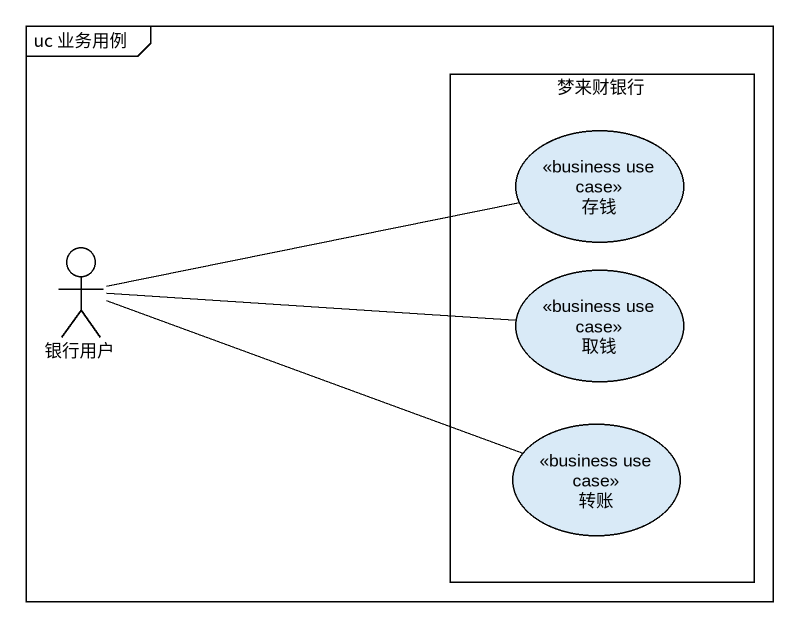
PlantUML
@startuml
mainframe uc 业务用例
rectangle 梦来财银行 {
  usecase 存钱 <<business use case>>
  usecase 取钱 <<business use case>>
  usecase 转账 <<business use case>>
}
actor 银行用户
银行用户 -right- 存钱
银行用户 -right- 取钱
银行用户 -right- 转账
@enduml
